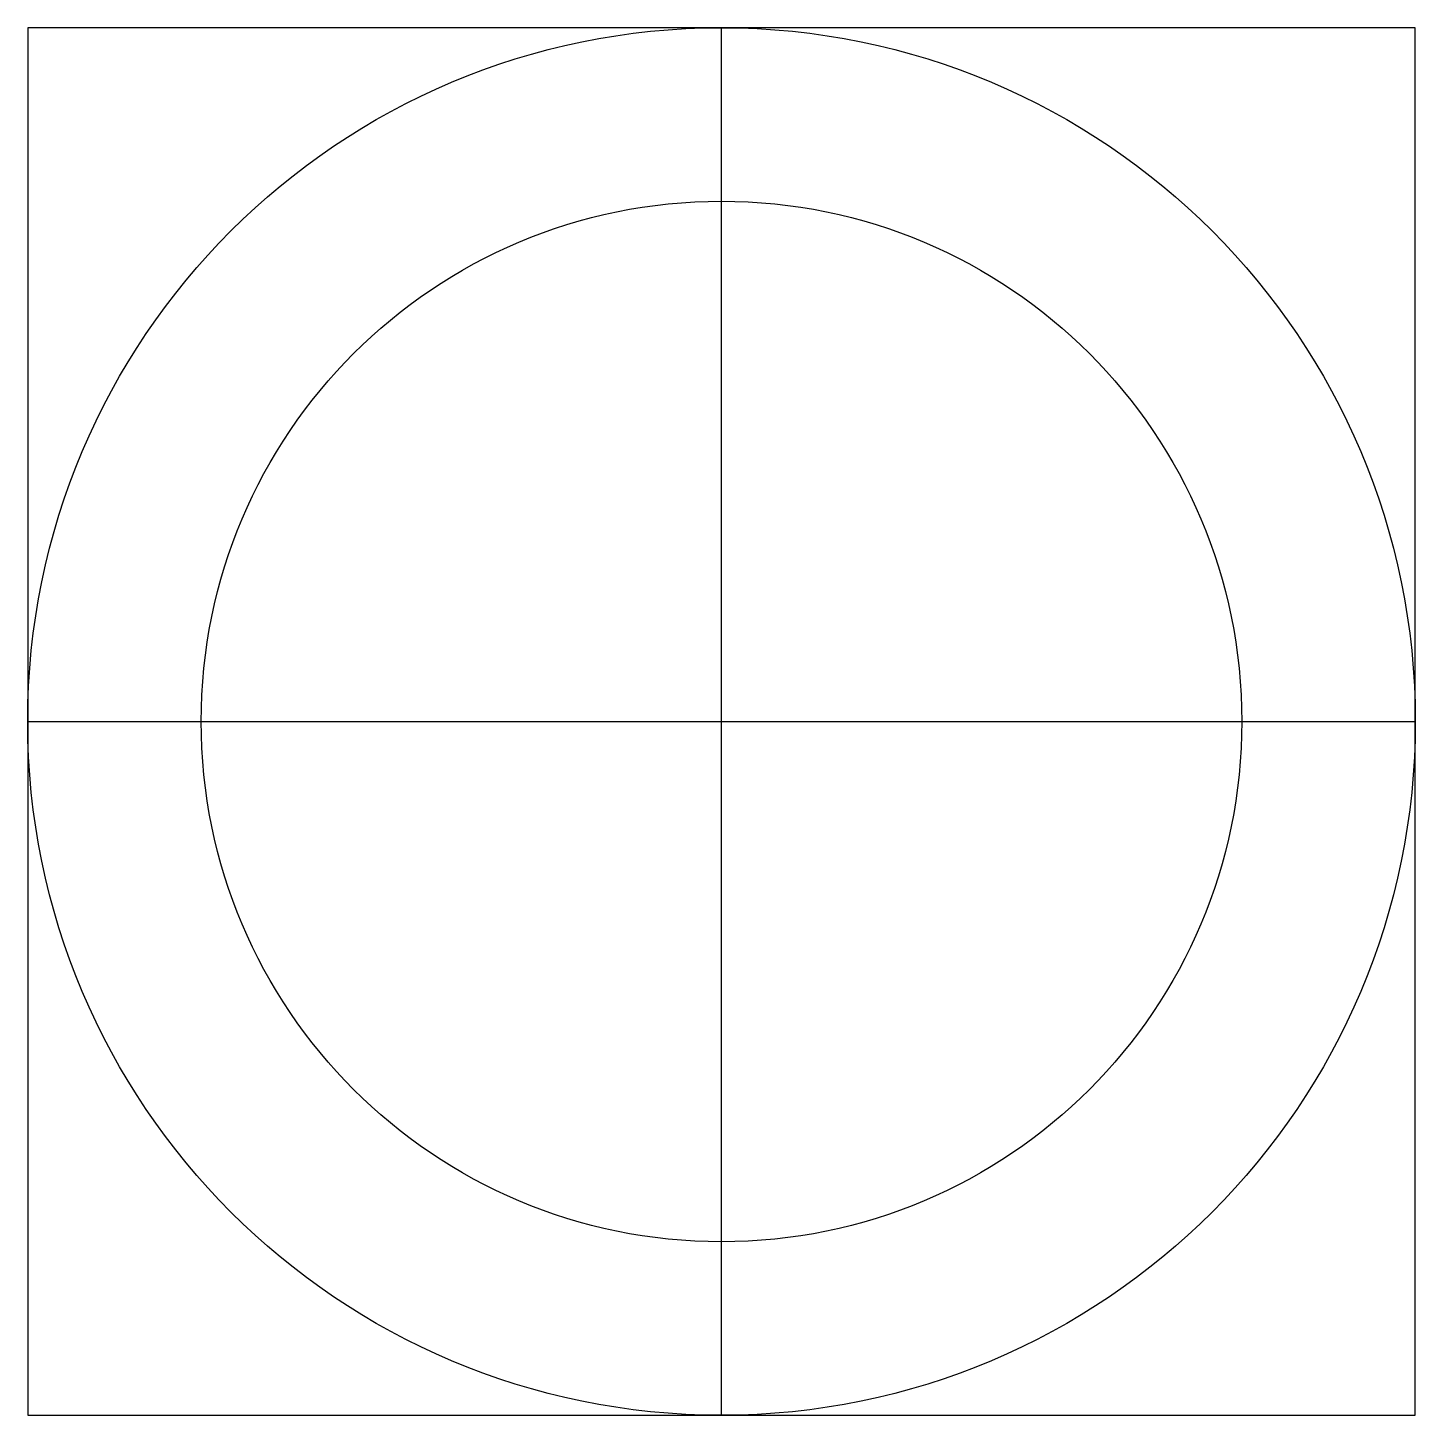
# Model space of a CAD drawing. Extents: x -2 to 2, y -2 to 2.
import ezdxf

# ---------------------------------------------------------------- set-up
doc = ezdxf.new("R2010")
doc.units = 0
doc.header["$LTSCALE"] = 0.2

msp = doc.modelspace()

# ---------------------------------------------------------------- linework, layer by layer
for p, q in [((0, -2), (0, 2)), ((-2, 0), (2, 0))]:
    msp.add_line(p, q)
msp.add_lwpolyline([(-2, -2), (2, -2), (2, 2), (-2, 2)], close=True)
for radius in [2, 1.5]:
    msp.add_circle((0, 0), radius)

doc.saveas('drawing.dxf')
